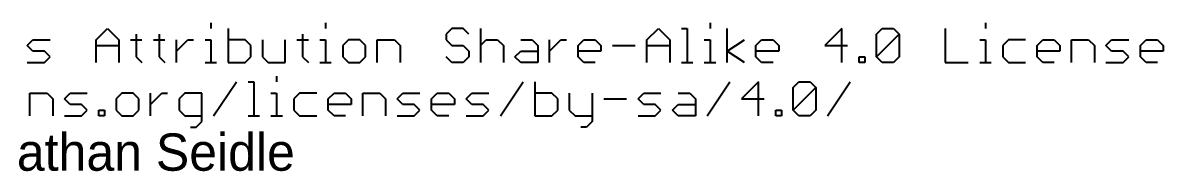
# Model space of a CAD drawing. Extents: x -34 to 73, y -22 to 30.
# Drawn here: x 18.5 to 72.7, y -21.6 to -14.5 of the extents above; entities that cross this region are included whole.
import ezdxf

# ---------------------------------------------------------------- set-up
doc = ezdxf.new("R2010")
doc.units = 0
doc.layers.add('51', color=53, linetype='CONTINUOUS')

msp = doc.modelspace()

# ---------------------------------------------------------------- linework, layer by layer
at = {"layer": '51'}
for p, q in [((27.4507, -14.5356), (27.4507, -14.8068)), ((32.9079, -14.5356), (32.9079, -14.8068)), ((51.1895, -14.5356), (51.1895, -14.8068)), ((64.2867, -14.5356), (64.2867, -14.8068)), ((21.9952, -15.3491), (22.5376, -14.8068)), ((22.5376, -14.8068), (23.0799, -15.3491)), ((23.9036, -15.078), (23.9036, -16.1626)), ((24.995, -15.078), (24.995, -16.1626)), ((28.271, -14.8068), (28.271, -16.4338)), ((31.8165, -15.078), (31.8165, -16.1626)), ((38.9108, -14.8068), (38.6397, -15.078)), ((38.6397, -15.078), (38.6397, -15.3491)), ((39.4531, -14.8068), (38.9108, -14.8068)), ((39.7243, -15.078), (39.4531, -14.8068)), ((40.2768, -14.8068), (40.2768, -16.4338)), ((48.1897, -15.3491), (48.7321, -14.8068)), ((48.7321, -14.8068), (49.2744, -15.3491)), ((49.8269, -14.8068), (50.0981, -14.8068)), ((50.0981, -14.8068), (50.0981, -16.4338)), ((52.0098, -16.4338), (52.0098, -14.8068)), ((57.4619, -14.8068), (56.6484, -15.6203)), ((57.4619, -16.4338), (57.4619, -14.8068)), ((59.1041, -15.078), (59.3753, -14.8068)), ((59.1041, -16.1626), (59.1041, -15.078)), ((59.1041, -16.1626), (60.1888, -15.078)), ((59.3753, -14.8068), (59.9176, -14.8068)), ((59.9176, -14.8068), (60.1888, -15.078)), ((60.1888, -15.078), (60.1888, -16.1626)), ((62.3784, -14.8068), (62.3784, -16.4338)), ((18.7209, -15.6203), (18.9921, -15.3491)), ((18.9921, -15.8915), (18.7209, -15.6203)), ((18.9921, -15.3491), (19.8056, -15.3491)), ((21.9952, -16.4338), (21.9952, -15.3491)), ((21.9952, -15.6203), (23.0799, -15.6203)), ((23.0799, -15.3491), (23.0799, -16.4338)), ((23.6324, -15.3491), (24.1747, -15.3491)), ((24.7238, -15.3491), (25.2662, -15.3491)), ((25.8153, -16.4338), (25.8153, -15.3491)), ((25.8153, -15.8915), (26.3576, -15.3491)), ((26.3576, -15.3491), (26.6288, -15.3491)), ((27.1796, -15.3491), (27.4507, -15.3491)), ((27.4507, -15.3491), (27.4507, -16.4338)), ((29.0845, -15.3491), (28.271, -15.3491)), ((29.3557, -15.6203), (29.0845, -15.3491)), ((29.3557, -16.1626), (29.3557, -15.6203)), ((29.9082, -15.3491), (29.9082, -16.1626)), ((30.9928, -16.4338), (30.9928, -15.3491)), ((31.5453, -15.3491), (32.0876, -15.3491)), ((32.6367, -15.3491), (32.9079, -15.3491)), ((32.9079, -15.3491), (32.9079, -16.4338)), ((33.9993, -15.3491), (33.7282, -15.6203)), ((33.7282, -15.6203), (33.7282, -16.1626)), ((34.5417, -15.3491), (33.9993, -15.3491)), ((34.8128, -15.6203), (34.5417, -15.3491)), ((34.8128, -16.1626), (34.8128, -15.6203)), ((35.3653, -16.4338), (35.3653, -15.3491)), ((35.3653, -15.3491), (36.1788, -15.3491)), ((36.1788, -15.3491), (36.45, -15.6203)), ((36.45, -15.6203), (36.45, -16.4338)), ((38.6397, -15.3491), (38.9108, -15.6203)), ((38.9108, -15.6203), (39.4531, -15.6203)), ((39.4531, -15.6203), (39.7243, -15.8915)), ((40.2768, -15.6203), (40.548, -15.3491)), ((40.548, -15.3491), (41.0903, -15.3491)), ((41.0903, -15.3491), (41.3615, -15.6203)), ((41.3615, -15.6203), (41.3615, -16.4338)), ((42.1851, -15.3491), (42.7275, -15.3491)), ((42.7275, -15.3491), (42.9986, -15.6203)), ((42.9986, -15.6203), (42.9986, -16.4338)), ((43.5511, -16.4338), (43.5511, -15.3491)), ((43.5511, -15.8915), (44.0935, -15.3491)), ((44.0935, -15.3491), (44.3646, -15.3491)), ((44.9154, -15.6203), (45.1866, -15.3491)), ((44.9154, -16.1626), (44.9154, -15.6203)), ((45.1866, -15.3491), (45.7289, -15.3491)), ((45.7289, -15.3491), (46.0001, -15.6203)), ((46.0001, -15.6203), (46.0001, -15.8915)), ((46.5526, -15.6203), (47.6372, -15.6203)), ((48.1897, -16.4338), (48.1897, -15.3491)), ((48.1897, -15.6203), (49.2744, -15.6203)), ((49.2744, -15.3491), (49.2744, -16.4338)), ((50.9183, -15.3491), (51.1895, -15.3491)), ((51.1895, -15.3491), (51.1895, -16.4338)), ((52.0098, -15.8915), (52.8233, -15.3491)), ((53.3741, -15.6203), (53.6452, -15.3491)), ((53.3741, -16.1626), (53.3741, -15.6203)), ((53.6452, -15.3491), (54.1876, -15.3491)), ((54.1876, -15.3491), (54.4587, -15.6203)), ((54.4587, -15.6203), (54.4587, -15.8915)), ((56.6484, -15.6203), (57.733, -15.6203)), ((64.0156, -15.3491), (64.2867, -15.3491)), ((64.2867, -15.3491), (64.2867, -16.4338)), ((65.3782, -15.3491), (65.107, -15.6203)), ((65.107, -15.6203), (65.107, -16.1626)), ((66.1917, -15.3491), (65.3782, -15.3491)), ((66.7442, -15.6203), (67.0153, -15.3491)), ((66.7442, -16.1626), (66.7442, -15.6203)), ((67.0153, -15.3491), (67.5577, -15.3491)), ((67.5577, -15.3491), (67.8288, -15.6203)), ((67.8288, -15.6203), (67.8288, -15.8915)), ((68.3813, -16.4338), (68.3813, -15.3491)), ((68.3813, -15.3491), (69.1948, -15.3491)), ((69.1948, -15.3491), (69.466, -15.6203)), ((69.466, -15.6203), (69.466, -16.4338)), ((70.0185, -15.6203), (70.2896, -15.3491)), ((70.2896, -15.8915), (70.0185, -15.6203)), ((70.2896, -15.3491), (71.1031, -15.3491)), ((71.6556, -15.6203), (71.9268, -15.3491)), ((71.6556, -16.1626), (71.6556, -15.6203)), ((71.9268, -15.3491), (72.4691, -15.3491)), ((72.4691, -15.3491), (72.7403, -15.6203)), ((72.7403, -15.6203), (72.7403, -15.8915)), ((19.5344, -15.8915), (18.9921, -15.8915)), ((19.8056, -16.1626), (19.5344, -15.8915)), ((19.5344, -16.4338), (19.8056, -16.1626)), ((23.9036, -16.1626), (24.1747, -16.4338)), ((24.995, -16.1626), (25.2662, -16.4338)), ((29.0845, -16.4338), (29.3557, -16.1626)), ((29.9082, -16.1626), (30.1793, -16.4338)), ((31.8165, -16.1626), (32.0876, -16.4338)), ((33.7282, -16.1626), (33.9993, -16.4338)), ((34.5417, -16.4338), (34.8128, -16.1626)), ((38.9108, -16.4338), (38.6397, -16.1626)), ((39.7243, -16.1626), (39.4531, -16.4338)), ((39.7243, -15.8915), (39.7243, -16.1626)), ((41.914, -16.1626), (42.1851, -15.8915)), ((42.1851, -16.4338), (41.914, -16.1626)), ((42.1851, -15.8915), (42.9986, -15.8915)), ((46.0001, -15.8915), (44.9154, -15.8915)), ((45.1866, -16.4338), (44.9154, -16.1626)), ((52.8233, -16.4338), (52.0098, -15.8915)), ((54.4587, -15.8915), (53.3741, -15.8915)), ((53.6452, -16.4338), (53.3741, -16.1626)), ((58.2855, -16.4338), (58.2855, -16.1626)), ((58.2855, -16.1626), (58.5567, -16.1626)), ((58.5567, -16.1626), (58.5567, -16.4338)), ((59.3753, -16.4338), (59.1041, -16.1626)), ((60.1888, -16.1626), (59.9176, -16.4338)), ((65.107, -16.1626), (65.3782, -16.4338)), ((67.8288, -15.8915), (66.7442, -15.8915)), ((67.0153, -16.4338), (66.7442, -16.1626)), ((70.832, -15.8915), (70.2896, -15.8915)), ((71.1031, -16.1626), (70.832, -15.8915)), ((70.832, -16.4338), (71.1031, -16.1626)), ((72.7403, -15.8915), (71.6556, -15.8915)), ((71.9268, -16.4338), (71.6556, -16.1626)), ((18.7209, -16.4338), (19.5344, -16.4338)), ((27.1796, -16.4338), (27.7219, -16.4338)), ((28.271, -16.4338), (29.0845, -16.4338)), ((30.1793, -16.4338), (30.9928, -16.4338)), ((32.6367, -16.4338), (33.1791, -16.4338)), ((33.9993, -16.4338), (34.5417, -16.4338)), ((39.4531, -16.4338), (38.9108, -16.4338)), ((42.9986, -16.4338), (42.1851, -16.4338)), ((45.7289, -16.4338), (45.1866, -16.4338)), ((49.8269, -16.4338), (50.3692, -16.4338)), ((50.9183, -16.4338), (51.4607, -16.4338)), ((54.1876, -16.4338), (53.6452, -16.4338)), ((58.5567, -16.4338), (58.2855, -16.4338)), ((59.9176, -16.4338), (59.3753, -16.4338)), ((62.3784, -16.4338), (63.4631, -16.4338)), ((64.0156, -16.4338), (64.5579, -16.4338)), ((65.3782, -16.4338), (66.1917, -16.4338)), ((67.5577, -16.4338), (67.0153, -16.4338)), ((70.0185, -16.4338), (70.832, -16.4338)), ((72.4691, -16.4338), (71.9268, -16.4338)), ((27.5808, -18.9738), (28.6655, -17.3468)), ((29.218, -17.3468), (29.4891, -17.3468)), ((29.4891, -17.3468), (29.4891, -18.9738)), ((30.5806, -17.0756), (30.5806, -17.3468)), ((41.2238, -18.9738), (42.3085, -17.3468)), ((42.861, -17.3468), (42.861, -18.9738)), ((51.0467, -18.9738), (52.1314, -17.3468)), ((53.4974, -17.3468), (52.6839, -18.1603)), ((53.4974, -18.9738), (53.4974, -17.3468)), ((55.1396, -17.618), (55.4108, -17.3468)), ((55.4108, -17.3468), (55.9531, -17.3468)), ((55.9531, -17.3468), (56.2243, -17.618)), ((56.7768, -18.9738), (57.8614, -17.3468)), ((18.8493, -18.9738), (18.8493, -17.8891)), ((18.8493, -17.8891), (19.6628, -17.8891)), ((19.6628, -17.8891), (19.934, -18.1603)), ((20.4865, -18.1603), (20.7576, -17.8891)), ((20.7576, -17.8891), (21.5711, -17.8891)), ((23.2134, -17.8891), (22.9422, -18.1603)), ((23.7557, -17.8891), (23.2134, -17.8891)), ((24.0269, -18.1603), (23.7557, -17.8891)), ((24.5794, -18.9738), (24.5794, -17.8891)), ((24.5794, -18.4315), (25.1217, -17.8891)), ((25.1217, -17.8891), (25.3929, -17.8891)), ((26.2148, -17.8891), (25.9437, -18.1603)), ((27.0283, -17.8891), (26.2148, -17.8891)), ((27.0283, -19.245), (27.0283, -17.8891)), ((30.3094, -17.8891), (30.5806, -17.8891)), ((30.5806, -17.8891), (30.5806, -18.9738)), ((31.672, -17.8891), (31.4009, -18.1603)), ((32.4855, -17.8891), (31.672, -17.8891)), ((33.038, -18.1603), (33.3092, -17.8891)), ((33.3092, -17.8891), (33.8515, -17.8891)), ((33.8515, -17.8891), (34.1227, -18.1603)), ((34.6752, -18.9738), (34.6752, -17.8891)), ((34.6752, -17.8891), (35.4887, -17.8891)), ((35.4887, -17.8891), (35.7598, -18.1603)), ((36.3123, -18.1603), (36.5835, -17.8891)), ((36.5835, -17.8891), (37.397, -17.8891)), ((37.9495, -18.1603), (38.2206, -17.8891)), ((38.2206, -17.8891), (38.763, -17.8891)), ((38.763, -17.8891), (39.0341, -18.1603)), ((39.5866, -18.1603), (39.8578, -17.8891)), ((39.8578, -17.8891), (40.6713, -17.8891)), ((43.6744, -17.8891), (42.861, -17.8891)), ((43.9456, -18.1603), (43.6744, -17.8891)), ((44.4981, -17.8891), (44.4981, -18.7026)), ((45.5828, -17.8891), (45.5828, -19.245)), ((47.7724, -18.1603), (48.0436, -17.8891)), ((48.0436, -17.8891), (48.8571, -17.8891)), ((49.6807, -17.8891), (50.2231, -17.8891)), ((50.2231, -17.8891), (50.4942, -18.1603)), ((55.1396, -18.7026), (55.1396, -17.618)), ((55.1396, -18.7026), (56.2243, -17.618)), ((56.2243, -17.618), (56.2243, -18.7026)), ((19.934, -18.1603), (19.934, -18.9738)), ((20.7576, -18.4315), (20.4865, -18.1603)), ((21.3, -18.4315), (20.7576, -18.4315)), ((21.5711, -18.7026), (21.3, -18.4315)), ((22.9422, -18.1603), (22.9422, -18.7026)), ((24.0269, -18.7026), (24.0269, -18.1603)), ((25.9437, -18.1603), (25.9437, -18.7026)), ((31.4009, -18.1603), (31.4009, -18.7026)), ((33.038, -18.7026), (33.038, -18.1603)), ((34.1227, -18.4315), (33.038, -18.4315)), ((34.1227, -18.1603), (34.1227, -18.4315)), ((35.7598, -18.1603), (35.7598, -18.9738)), ((36.5835, -18.4315), (36.3123, -18.1603)), ((37.1258, -18.4315), (36.5835, -18.4315)), ((37.397, -18.7026), (37.1258, -18.4315)), ((37.9495, -18.7026), (37.9495, -18.1603)), ((39.0341, -18.4315), (37.9495, -18.4315)), ((39.0341, -18.1603), (39.0341, -18.4315)), ((39.8578, -18.4315), (39.5866, -18.1603)), ((40.4001, -18.4315), (39.8578, -18.4315)), ((40.6713, -18.7026), (40.4001, -18.4315)), ((43.9456, -18.7026), (43.9456, -18.1603)), ((46.1353, -18.1603), (47.2199, -18.1603)), ((48.0436, -18.4315), (47.7724, -18.1603)), ((48.5859, -18.4315), (48.0436, -18.4315)), ((48.8571, -18.7026), (48.5859, -18.4315)), ((49.4096, -18.7026), (49.6807, -18.4315)), ((49.6807, -18.4315), (50.4942, -18.4315)), ((50.4942, -18.1603), (50.4942, -18.9738)), ((52.6839, -18.1603), (53.7685, -18.1603)), ((20.4865, -18.9738), (21.3, -18.9738)), ((21.3, -18.9738), (21.5711, -18.7026)), ((22.1236, -18.9738), (22.1236, -18.7026)), ((22.1236, -18.7026), (22.3948, -18.7026)), ((22.3948, -18.9738), (22.1236, -18.9738)), ((22.3948, -18.7026), (22.3948, -18.9738)), ((22.9422, -18.7026), (23.2134, -18.9738)), ((23.2134, -18.9738), (23.7557, -18.9738)), ((23.7557, -18.9738), (24.0269, -18.7026)), ((25.9437, -18.7026), (26.2148, -18.9738)), ((26.2148, -18.9738), (27.0283, -18.9738)), ((29.218, -18.9738), (29.7603, -18.9738)), ((30.3094, -18.9738), (30.8517, -18.9738)), ((31.4009, -18.7026), (31.672, -18.9738)), ((31.672, -18.9738), (32.4855, -18.9738)), ((33.3092, -18.9738), (33.038, -18.7026)), ((33.8515, -18.9738), (33.3092, -18.9738)), ((36.3123, -18.9738), (37.1258, -18.9738)), ((37.1258, -18.9738), (37.397, -18.7026)), ((38.2206, -18.9738), (37.9495, -18.7026)), ((38.763, -18.9738), (38.2206, -18.9738)), ((39.5866, -18.9738), (40.4001, -18.9738)), ((40.4001, -18.9738), (40.6713, -18.7026)), ((42.861, -18.9738), (43.6744, -18.9738)), ((43.6744, -18.9738), (43.9456, -18.7026)), ((44.4981, -18.7026), (44.7693, -18.9738)), ((44.7693, -18.9738), (45.5828, -18.9738)), ((47.7724, -18.9738), (48.5859, -18.9738)), ((48.5859, -18.9738), (48.8571, -18.7026)), ((49.6807, -18.9738), (49.4096, -18.7026)), ((50.4942, -18.9738), (49.6807, -18.9738)), ((54.321, -18.9738), (54.321, -18.7026)), ((54.321, -18.7026), (54.5922, -18.7026)), ((54.5922, -18.9738), (54.321, -18.9738)), ((54.5922, -18.7026), (54.5922, -18.9738)), ((55.4108, -18.9738), (55.1396, -18.7026)), ((55.9531, -18.9738), (55.4108, -18.9738)), ((56.2243, -18.7026), (55.9531, -18.9738)), ((26.486, -19.5161), (26.7572, -19.5161)), ((26.7572, -19.5161), (27.0283, -19.245)), ((45.3116, -19.5161), (45.0404, -19.5161)), ((45.5828, -19.245), (45.3116, -19.5161))]:
    msp.add_line(p, q, dxfattribs=at)

# ---------------------------------------------------------------- texts
msp.add_text('Nathan Seidle', height=1.778, dxfattribs=at).set_placement((16.51, -21.59))

doc.saveas('drawing.dxf')
